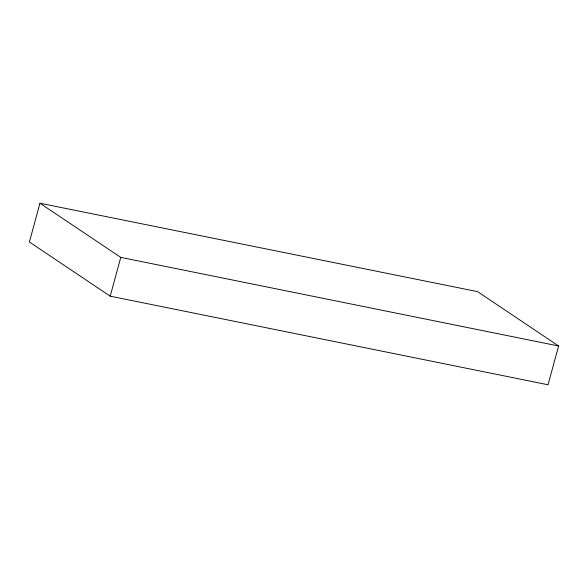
<?xml version="1.0" encoding="UTF-8"?>
<svg xmlns="http://www.w3.org/2000/svg" width="588" height="588" viewBox="0 0 588 588"><rect width="100%" height="100%" fill="white"/><g stroke="black" fill="none" stroke-linecap="round" stroke-linejoin="round"><path stroke-width="0.88" d="M39.955 203.227L29.4 242.006L110.199 296.168L548.045 384.772L558.6 345.994L477.566 291.633L39.955 203.227L120.761 257.39L558.6 345.994M110.199 296.168L120.761 257.39"/></g></svg>
